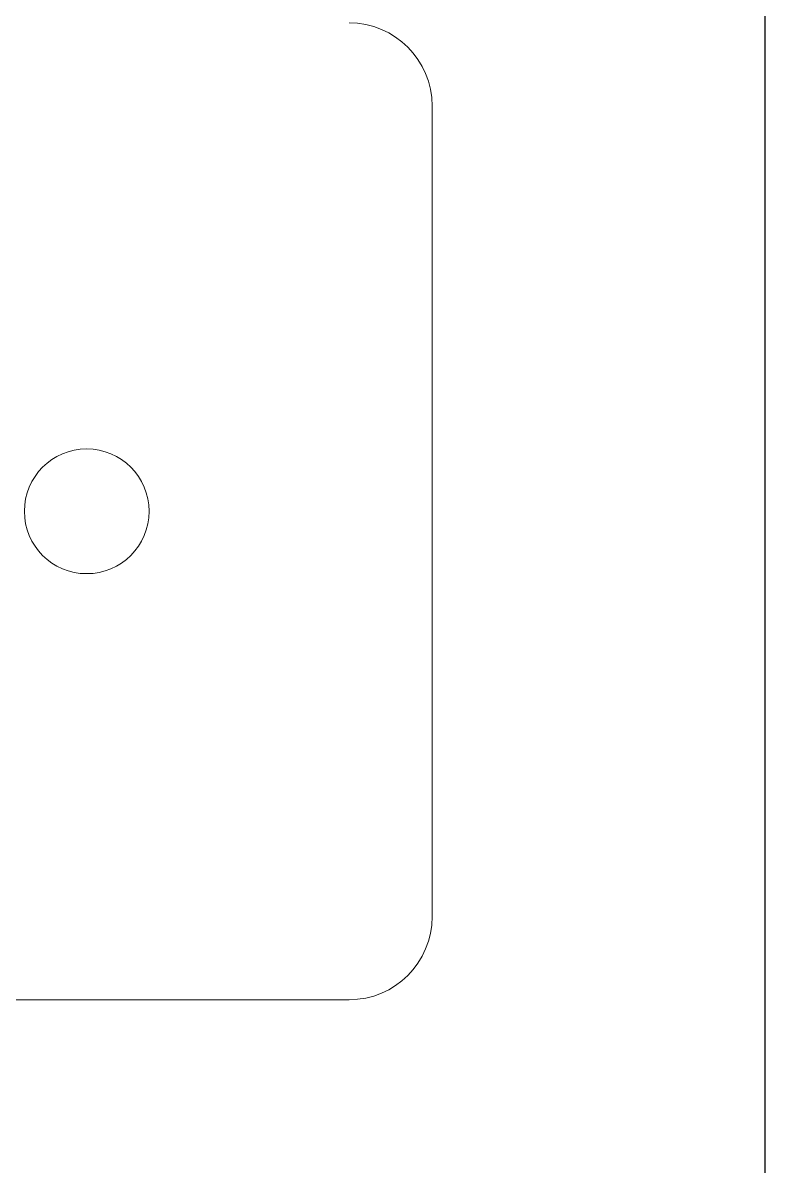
# Model space of a CAD drawing. Header units: inches. Extents: x 2 to 116, y 2 to 108.
# Drawn here: x 33.627 to 33.984, y 44.552 to 45.102 of the extents above; entities that cross this region are included whole.
import ezdxf

# ---------------------------------------------------------------- set-up
doc = ezdxf.new("R2010")
doc.units = ezdxf.units.IN
doc.header["$MEASUREMENT"] = 0
doc.layers.add('14 LOUÇAS - METAIS - BANCADAS', color=252, linetype='Continuous', lineweight=9)
doc.layers.add('PLANTA TUGS_TUES', color=7, linetype='Continuous')

# ---------------------------------------------------------------- blocks, each defined once
blk = doc.blocks.new('CUBA COZ. 02')
at = {"layer": '14 LOUÇAS - METAIS - BANCADAS', "ltscale": 3.5}
for p, q in [((0.19468, 0.42042), (-0.19532, 0.42042)), ((0.23468, 0.38042), (0.23468, 0.16042))]:
    blk.add_line(p, q, dxfattribs=at)
blk.add_circle((-0.00032, 0.2542), 0.03, dxfattribs=at)
for centre, start, end in [((-0.19532, 0.38042), 90, 180), ((0.19468, 0.38042), 0, 90)]:
    blk.add_arc(centre, 0.04, start, end, dxfattribs=at)

msp = doc.modelspace()

# ---------------------------------------------------------------- linework, layer by layer
at = {"layer": 'PLANTA TUGS_TUES'}
msp.add_line((33.98435, 44.04474), (33.98435, 46.29152), dxfattribs=at)

# ---------------------------------------------------------------- block references
at = {"layer": 'PLANTA TUGS_TUES', "rotation": 269.9999999999994}
msp.add_blockref('CUBA COZ. 02', (33.40374, 44.86664), dxfattribs=at)

doc.saveas('drawing.dxf')
